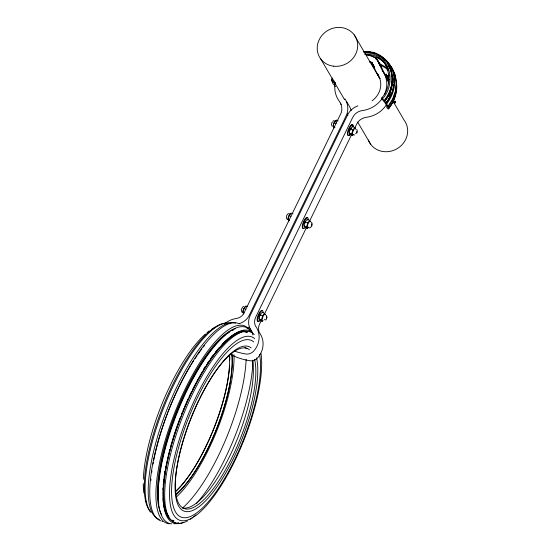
<?xml version="1.0" encoding="UTF-8"?>
<svg xmlns="http://www.w3.org/2000/svg" width="551" height="551" viewBox="0 0 551 551"><rect width="100%" height="100%" fill="white"/><g stroke="black" fill="none" stroke-linecap="round" stroke-linejoin="round"><path stroke-width="0.83" d="M332.639 77.96L331.833 80.281C333.52 81.989 330.531 78.297 333.079 79.144M247.241 306.535L246.001 306.046C244.038 307.699 241.558 311.611 243.687 313.905M246.001 306.046L246.118 306.638M265.396 314.8L264.576 313.395L262.097 312.41C259.349 314.38 256.718 320.902 262.269 321.247L263.02 320.661M262.269 321.247L261.443 319.842L258.963 318.864M292.994 213.829L291.135 213.092C289.172 214.745 286.692 218.657 288.827 220.951L289.13 220.186M310.537 221.846L309.71 220.434L307.231 219.456C304.489 221.426 301.858 227.949 307.403 228.293L308.684 227.15M307.231 219.456L307.355 220.049M307.403 228.293L306.583 226.888L304.104 225.903M338.128 120.876L336.268 120.139C334.305 121.792 331.833 125.704 333.961 127.997L334.264 127.233M336.268 120.139L336.647 121.082M355.67 128.893L354.844 127.481L352.365 126.503C349.623 128.473 346.992 134.995 352.537 135.339L353.294 134.754M352.365 126.503L352.488 127.095M352.537 135.339L351.717 133.934L349.238 132.949M389.578 79.44L388.372 79.929L387.139 76.644L387.16 76.086L389.578 75.115M264.576 313.395L262.6 315.916L261.443 319.842M309.71 220.434L307.733 222.962L306.583 226.888M354.844 127.481L352.867 130.002L351.717 133.934M396.286 82.306L395.508 90.784L392.622 99.077L388.09 106.198L387.298 105.737L388.379 106.963A68.992 12.294 33.8 0 1 388.724 108.058C401.032 93.484 398.566 68.682 382.745 57.793M396.472 83.084L395.701 91.5L392.835 99.724L388.324 106.811M394.247 102.582L394.819 101.522L394.778 102.238M239.478 323.568A15.304 14.133 -30.3 0 0 248.728 316.343L347.096 113.871L347.502 112.011A20.972 19.368 -30.3 0 0 345.002 98.822M393.015 101.322L394.612 96.721M259.79 320.269L260.093 319.504M331.922 122.391L331.482 124.795L332.046 126.131M261.477 320.193L259.604 324.05A11.068 10.221 -30.3 0 0 259.425 332.721A21.51 19.864 -30.3 0 1 257.985 357.434A9.091 8.396 -30.3 0 1 256.511 358.846L255.96 359.245A9.091 8.396 -30.3 0 1 250.843 360.877A66.423 61.34 -30.3 0 1 230.848 354.603M264.48 314.015L306.459 227.563M309.827 220.614L351.435 134.933M354.81 127.984L356.683 124.127A11.64 10.751 -30.3 0 1 366.677 117.26A26.496 24.471 -30.3 0 0 386.933 104.001M356.697 133.438L357.337 131.069L356.759 129.347M390.383 65.906L391.437 67.05L394.895 74.213L396.768 85.24A36.166 33.397 -30.3 0 1 388.786 108.409C388.744 109.828 386.444 107.645 386.788 107.169A46.993 8.375 33.8 0 0 385.858 104.125A46.993 8.375 33.8 0 0 382.353 99.586L381.519 98.174C395.935 82.657 388.386 51.863 364.652 52.882M381.519 98.174L382.511 98.863C397.719 82.492 389.034 50.045 364.053 51.98M382.408 57.173L387.511 62.697L390.845 69.605L392.188 77.415A36.166 33.397 -30.3 0 1 384.205 100.585L384.694 101.17C401.218 83.304 390.418 48.722 363.605 51.842M388.09 106.198L385.748 103.092L386.086 102.996C398.635 88.615 396.651 62.125 377.469 54.549M386.712 103.843C393.676 94.882 396.692 82.884 393.517 71.857M388.393 108.919L392.312 102.768M265.892 320L267.056 317.493L266.491 315.255M332.914 121.089L334.237 120.483M242.888 306.831L241.255 309.462L241.779 312.038M387.139 76.644L389.557 75.673M243.418 306.514L243.962 306.39M354.575 134.995L353.77 134.933M289.378 213.409C286.816 213.609 285.315 217.411 287.112 219.257M309.159 227.976C311.721 227.777 313.223 223.981 311.425 222.129M363.901 52.049L368.722 51.835L376.285 53.612M364.659 54.329C374.914 53.419 385.025 60.334 388.297 70.046M367.834 55.059L370.754 55.396L373.22 56.691M372.937 56.911L377.814 58.055L383.462 61.326M369.349 61.87L370.844 62.242L374.797 68.992M366.387 54.873C370.279 56.016 376.292 56.126 377.828 60.872A109.945 101.529 -30.3 0 0 382.256 70.287L386.203 77.037A109.945 101.529 -30.3 0 1 381.781 67.615L376.994 59.246M369.783 61.802L371.773 62.449L372.848 64.715A115.951 107.08 -30.3 0 0 376.918 73.193L379.639 78.18A20.366 18.81 -30.3 0 1 372.035 100.861M238.19 323.341L239.244 323.664M334.292 122.659L336.151 123.396M350.388 129.024L352.867 130.002M333.141 126.585L335.001 127.322M289.158 215.613L291.018 216.35M305.254 221.977L307.733 222.962M288.001 219.539L289.241 220.035M244.017 308.567L245.877 309.304M260.12 314.931L262.6 315.916M242.867 312.5L244.107 312.989M162.084 521.446L162.586 521.687M378.007 55.052L381.388 57.008M379.281 63.399L385.301 66.878L388.434 70.28M380.107 64.804L386.12 68.29L388.214 70.556M379.522 64.522L380.293 65.204L376.34 58.454M382.511 98.863L384.205 100.585M388.717 108.058L387.932 107.362L388.786 108.409M383.875 59.418L384.997 60.638M386.086 102.996L385.934 102.789A68.992 12.294 33.8 0 0 384.694 101.177M381.271 66.519L376.684 58.84M387.773 77.684L388.414 80.005M387.628 77.484L388.083 78.332M375.968 58.096L379.921 64.846M375.568 57.772L376.361 59.122M375.141 57.476L376.326 59.501M386.155 77.381L388.82 81.941M371.897 62.58L373.964 66.072M371.629 62.339L374.005 66.389M371.47 62.256L373.922 66.34M371.298 62.194L374.46 67.594M376.918 73.193L380.08 78.593M354.176 34.83L379.818 78.641M393.724 102.403L404.158 120.221A20.635 19.051 -30.3 0 1 396.555 149.004A20.635 19.051 -30.3 0 1 368.33 139.968M346.476 101.343L349.637 106.742A20.972 19.368 -30.3 0 1 351.132 110.537M320.73 58.943L344.63 99.779M357.668 122.06L370.706 144.334M347.096 113.871L347.888 115.221M357.881 105.847A17.728 16.372 -30.3 0 0 348.108 113.864L249.796 316.267A17.143 15.834 -30.3 0 0 249.562 327.57L252.792 333.396M250.023 328.678L252.282 332.811A15.38 14.202 -30.3 0 1 252.888 334.974M394.654 75.301L395.398 76.844M387.814 63.689L391.12 70.542L392.45 78.29A35.932 33.184 -30.3 0 1 389.309 93.594M388.627 65.941L390.817 70.473M387.821 77.994L388.193 78.814M388.214 81.052L387.849 80.232M387.16 76.086L388.104 78.132M388.503 79.971L387.628 77.581M388.483 79.261L388.675 79.757M388.393 79.296L388.758 80.26M387.649 79.75L387.133 78.38M388.021 80.019L388.193 80.487M332.108 81.507L333.265 82.567C331.516 81.7 333.582 85.185 334.65 84.923L334.547 85.687A68.992 18.431 17.8 0 0 335.359 86.617M390.012 95.495L390.631 94.476M393.662 78.552L393.931 80.122A36.318 33.535 -30.3 0 1 393.917 82.581M390.914 70.638L392.229 78.332A35.705 32.97 -30.3 0 1 384.336 101.212M356.759 131.482L356.821 132.646M311.597 223.858L311.687 225.6M266.464 316.811L266.546 318.554M259.438 317.169A2.039 0.634 -68.4 0 1 259.845 315.737M260.065 315.262A2.039 0.634 -68.4 0 1 260.313 314.848M260.795 314.304A2.039 0.634 -68.4 0 1 261.002 314.208M260.106 320.345A5.834 1.811 -68.4 0 1 257.654 319.573A5.834 1.811 -68.4 0 1 260.637 311.88A5.834 1.811 -68.4 0 1 263.089 312.651M258.874 320.882A5.834 1.811 -68.4 0 1 257.834 316.067A5.834 1.811 -68.4 0 1 262.317 310.785M243.17 312.706A3.244 1.006 -68.4 0 1 243.59 309.559A3.244 1.006 -68.4 0 1 245.436 306.859M262.827 320.434A3.244 1.006 -68.4 0 1 262.91 316.742A3.244 1.006 -68.4 0 1 265.21 314.965M265.134 319.869A1.811 0.565 -68.4 0 1 264.969 319.883M264.79 319.573A1.811 0.565 -68.4 0 1 264.783 319.263M304.655 223.768A2.039 0.634 -68.4 0 1 304.978 222.776M305.199 222.308A2.039 0.634 -68.4 0 1 305.447 221.895M305.247 227.391A5.834 1.811 -68.4 0 1 302.795 226.619A5.834 1.811 -68.4 0 1 305.771 218.926A5.834 1.811 -68.4 0 1 308.223 219.697M303.381 228.341A5.834 1.811 -68.4 0 1 303.236 222.404A5.834 1.811 -68.4 0 1 307.451 217.831M288.517 219.932A3.244 1.006 -68.4 0 1 288.579 217.004A3.244 1.006 -68.4 0 1 290.57 213.905M308.319 227.253A3.244 1.006 -68.4 0 1 307.74 224.574A3.244 1.006 -68.4 0 1 310.227 221.633M349.789 130.814A2.039 0.634 -68.4 0 1 351.276 128.3M350.381 134.437A5.834 1.811 -68.4 0 1 347.929 133.666A5.834 1.811 -68.4 0 1 350.904 125.972A5.834 1.811 -68.4 0 1 353.363 126.744M348.521 135.388A5.834 1.811 -68.4 0 1 348.659 128.741A5.834 1.811 -68.4 0 1 352.798 125.552M349.844 134.224A5.834 1.811 -68.4 0 1 349.148 134.974M333.651 126.978A3.244 1.006 -68.4 0 1 333.858 123.651A3.244 1.006 -68.4 0 1 336 120.924M332.77 122.205A1.811 0.565 -68.4 0 1 332.997 121.881M355.154 128.5A3.244 1.006 -68.4 0 1 355.478 129.058M353.453 134.299A3.244 1.006 -68.4 0 1 352.647 132.405A3.244 1.006 -68.4 0 1 354.865 128.528M351.111 128.782A2.163 0.675 -68.4 0 1 351.366 128.5M355.815 133.597A1.811 0.565 -68.4 0 1 355.602 133.831M394.654 102.782A1.109 0.344 -68.4 0 1 394.068 102.679A1.109 0.344 -68.4 0 1 394.909 101.136A1.109 0.344 -68.4 0 1 394.785 102.541M390.253 95.688A1.109 0.344 -68.4 0 1 389.791 95.475A1.109 0.344 -68.4 0 1 390.445 93.98A1.109 0.344 -68.4 0 1 390.79 94.455M390.631 94.992A1.109 0.344 -68.4 0 1 390.39 95.495M332.108 81.507A68.992 18.431 17.8 0 1 331.833 80.274M335.359 84.744A46.993 12.549 17.8 0 1 334.822 83.952A46.993 12.549 17.8 0 1 334.03 80.804M334.815 83.945A35.354 32.647 -30.3 0 1 335.194 82.402M392.14 78.173A35.705 32.97 -30.3 0 1 384.24 101.047M388.944 94.359A35.932 33.184 -30.3 0 1 384.515 101.315M393.552 84.771A36.318 33.535 -30.3 0 1 393.318 86.424M390.211 96.088A36.318 33.535 -30.3 0 1 386.768 101.77M393.724 85.068A36.318 33.535 -30.3 0 1 385.92 103.381M331.798 79.861A36.166 33.397 -30.3 0 1 332.184 78.297M388.841 81.617A5.834 0.351 68.1 0 1 386.251 74.798A5.834 0.351 68.1 0 1 387.229 75.997M388.806 83.049A5.834 0.351 68.1 0 1 386.155 76.465A5.834 0.351 68.1 0 1 385.845 74.578M341.152 104.594A26.496 24.471 -30.3 0 1 340.49 103.133M378.737 75.756A115.951 107.08 -30.3 0 1 378.069 74.337M382.256 70.287A26.496 24.471 -30.3 0 1 384.557 94.269M382.525 97.982A26.496 24.471 -30.3 0 1 362.723 110.51A11.64 10.751 -30.3 0 0 352.73 117.377L255.657 317.3A11.068 10.221 -30.3 0 0 255.478 325.978A21.51 19.864 -30.3 0 1 254.039 350.684A9.091 8.396 -30.3 0 1 252.565 352.096L252.007 352.495A9.091 8.396 -30.3 0 1 246.896 354.128A66.423 61.34 -30.3 0 1 235.139 351.345M335.242 82.836A26.496 24.471 -30.3 0 0 339.306 101.253A14.891 13.747 -30.3 0 1 341.413 112.39L243.969 313.064A9.222 8.52 -30.3 0 1 236.462 318.457A21.51 19.864 -30.3 0 0 224.278 324.112M249.259 327.122A15.304 14.133 -30.3 0 1 247.082 328.685M254.617 359.445A86.039 26.737 -68.4 0 1 231.021 459.493A86.039 26.737 -68.4 0 1 181.107 506.644A86.039 26.737 -68.4 0 1 190.005 420.482M190.322 419.683A86.039 26.737 -68.4 0 1 198.918 399.992M199.297 399.206A86.039 26.737 -68.4 0 1 249.41 349.727M146.711 503.139A98.484 30.608 -68.4 0 1 145.795 500.997M143.88 493.028A98.484 30.608 -68.4 0 1 143.253 483.675M143.329 479.28A98.484 30.608 -68.4 0 1 205.454 333.989M206.935 332.721A98.484 30.608 -68.4 0 1 209.139 331.006M212.011 329.078A98.484 30.608 -68.4 0 1 214.077 327.928M150.113 511.3A102.534 31.868 -68.4 0 1 164.005 404.014A102.534 31.868 -68.4 0 1 226.984 323.21M151.008 512.52A103.347 32.116 -68.4 0 1 166.423 400.99A103.347 32.116 -68.4 0 1 230.766 323.375M159.466 519.476A105.289 32.723 -68.4 0 1 166.161 411.521A105.289 32.723 -68.4 0 1 235.47 323.148M150.836 480.624A102.982 32.006 -68.4 0 1 150.974 479.074M151.697 472.62A102.982 32.006 -68.4 0 1 151.924 470.947M153.026 464.1A102.982 32.006 -68.4 0 1 153.343 462.358M153.667 460.691A102.982 32.006 -68.4 0 1 159.418 437.37M159.652 436.571A102.982 32.006 -68.4 0 1 167.683 412.995M167.993 412.189A102.982 32.006 -68.4 0 1 178.655 387.67M179.041 386.892A102.982 32.006 -68.4 0 1 190.68 365.471M191.156 364.693A102.982 32.006 -68.4 0 1 193.553 360.864M195.006 358.625A102.982 32.006 -68.4 0 1 196.948 355.719M197.926 354.314A102.982 32.006 -68.4 0 1 201.811 348.969M203.243 347.102A102.982 32.006 -68.4 0 1 204.428 345.615M161.099 520.936A106.047 32.957 -68.4 0 1 167.848 412.21A106.047 32.957 -68.4 0 1 237.653 323.196M175.859 522.878A106.047 32.957 -68.4 0 1 174.157 523.395M169.398 523.808A106.047 32.957 -68.4 0 1 177.918 404.985A106.047 32.957 -68.4 0 1 250.671 331.557M161.712 514.765A102.982 32.006 -68.4 0 1 175.803 412.658A102.982 32.006 -68.4 0 1 235.339 328.651M158.798 503.166A102.982 32.006 -68.4 0 1 176.905 412.107A102.982 32.006 -68.4 0 1 226.082 334.471M227.515 333.403A102.982 32.006 -68.4 0 1 229.622 331.991M232.336 330.462A102.982 32.006 -68.4 0 1 233.638 329.849M178.848 522.61A105.289 32.723 -68.4 0 1 174.295 523.815M171.767 523.87A105.289 32.723 -68.4 0 1 179.901 406.17A105.289 32.723 -68.4 0 1 252.262 332.976M183.38 522.403A103.347 32.116 -68.4 0 1 178.565 422.975A103.347 32.116 -68.4 0 1 252.757 332.838M173.992 520.757A101.136 31.435 -68.4 0 1 172.608 520.206M167.449 515.109A101.136 31.435 -68.4 0 1 169.901 449.299M170.349 447.632A101.136 31.435 -68.4 0 1 172.002 441.785M172.229 441A101.136 31.435 -68.4 0 1 180.115 417.851M181.348 414.696A101.136 31.435 -68.4 0 1 182.298 412.32M182.946 410.743A101.136 31.435 -68.4 0 1 183.931 408.374M184.599 406.796A101.136 31.435 -68.4 0 1 188.401 398.249M189.11 396.72A101.136 31.435 -68.4 0 1 190.536 393.717M190.894 392.973A101.136 31.435 -68.4 0 1 191.665 391.396M192.451 389.819A101.136 31.435 -68.4 0 1 196.066 382.835M196.886 381.313A101.136 31.435 -68.4 0 1 202.706 371.174M203.167 370.41A101.136 31.435 -68.4 0 1 205.523 366.649M206.473 365.182A101.136 31.435 -68.4 0 1 241.496 331.916M243.17 331.723A101.136 31.435 -68.4 0 1 247 332.17M168.847 516.762A101.136 31.435 -68.4 0 1 181.279 416.101A101.136 31.435 -68.4 0 1 241.056 332.267M245.188 331.909A101.136 31.435 -68.4 0 1 247.42 332.336M195.88 514.889A102.534 31.868 -68.4 0 1 193.704 516.714M192.271 517.816A102.534 31.868 -68.4 0 1 190.157 519.297M187.43 520.922A102.534 31.868 -68.4 0 1 179.33 425.475A102.534 31.868 -68.4 0 1 254.245 334.643M261.036 353.542A98.484 30.608 -68.4 0 1 205.234 506.906A98.484 30.608 -68.4 0 1 178.118 443.403A98.484 30.608 -68.4 0 1 254.672 338.645M259.604 354.451A95.054 29.54 -68.4 0 1 207.121 503.166A95.054 29.54 -68.4 0 1 179.564 444.147A95.054 29.54 -68.4 0 1 253.763 341.957M256.546 357.902A88.387 27.467 -68.4 0 1 209.511 496.534A88.387 27.467 -68.4 0 1 181.954 445.187A88.387 27.467 -68.4 0 1 251.187 347.922M173.737 521.398A101.825 31.648 -68.4 0 1 163.006 498.538M162.951 489.729A101.825 31.648 -68.4 0 1 163.041 487.849M163.199 485.355A101.825 31.648 -68.4 0 1 163.33 483.778M163.557 481.354A101.825 31.648 -68.4 0 1 163.737 479.701M164.04 477.173A101.825 31.648 -68.4 0 1 164.274 475.458M164.659 472.854A101.825 31.648 -68.4 0 1 164.942 471.091M165.396 468.426A101.825 31.648 -68.4 0 1 165.727 466.635M203.588 369.26A101.825 31.648 -68.4 0 1 205.489 366.243M207.403 363.302A101.825 31.648 -68.4 0 1 208.85 361.16M210.778 358.398A101.825 31.648 -68.4 0 1 212.693 355.753M215.661 351.896A101.825 31.648 -68.4 0 1 219.174 347.667M222.094 344.451A101.825 31.648 -68.4 0 1 247.247 331.523M244.906 347.55A86.039 26.737 -68.4 0 1 246.938 348.755M252.51 360.202A86.039 26.737 -68.4 0 1 231.048 453.377A86.039 26.737 -68.4 0 1 182.815 507.919M231.578 354.321A86.039 26.737 -68.4 0 1 216.192 430.083A86.039 26.737 -68.4 0 1 175.452 494.405M252.95 361.07A100.812 31.331 -68.4 0 1 196.673 503.304M246.132 359.307A100.812 31.331 -68.4 0 1 182.539 508.029M234.017 354.754A92.878 28.866 -68.4 0 1 176.513 496.906M232.302 354.21A89.517 27.819 -68.4 0 1 175.948 495.046M229.271 354.851A86.039 26.737 -68.4 0 1 175.218 491.568M229.671 354.947A88.387 27.467 -68.4 0 1 229.795 359.92M229.56 366.05A88.387 27.467 -68.4 0 1 175.576 491.767M394.853 103.113A1.109 0.344 -68.4 0 0 395.377 101.329A1.109 0.344 -68.4 0 0 394.482 102.472A1.109 0.344 -68.4 0 0 394.853 103.113M390.59 95.826A1.109 0.344 -68.4 0 0 391.114 94.042A1.109 0.344 -68.4 0 0 390.218 95.185A1.109 0.344 -68.4 0 0 390.59 95.826M333.692 66.216A20.635 19.051 -30.3 0 0 356.559 39.197A20.635 19.051 -30.3 0 0 322.108 35.236A20.635 19.051 -30.3 0 0 333.692 66.216"/></g></svg>
